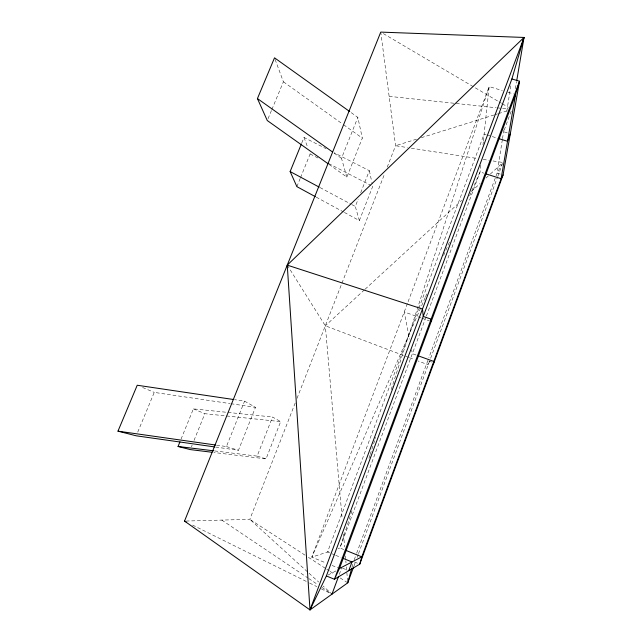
<?xml version="1.0" encoding="UTF-8"?>
<svg xmlns="http://www.w3.org/2000/svg" width="642" height="642" viewBox="0 0 642 642"><rect width="100%" height="100%" fill="white"/><g stroke="black" fill="none" stroke-linecap="round" stroke-linejoin="round"><path stroke-width="0.48" stroke-dasharray="3.21 2.41" d="M480.802 165.179L480.072 171.992L426.312 316.233M482.985 144.739L483.29 141.818M483.394 140.847L489.18 86.606L502.365 90.57M502.357 139.611L497.109 173.091L428.84 357.843M502.517 138.624L504.058 128.801M506.819 111.21L510.807 85.803M515.374 88.708L516.537 81.807M351.96 567.408L353.277 562.585M351.976 510.759L339.939 547.963L338.037 548.589M368.949 458.292L369.872 455.435M370.185 454.48L375.739 437.306M391.171 389.606L489.18 86.606L407.75 302.615M354.232 559.744L356.318 554.11M356.663 553.171L427.797 360.66L428.23 364.833L417.942 360.932M353.991 565.931L355.379 562.167M357.113 557.473L358.156 554.656M358.501 553.709L430.301 359.215M430.646 358.276L497.389 177.481M497.735 176.542L502.237 164.368M339.297 574.413L341.745 567.841M511.192 111.267L503.601 131.73L507.429 132.918M425.967 317.164L339.939 547.963L344.497 549.817M418.568 309.027L327.556 552.008L334.795 554.961M418.921 308.096L484.124 134.034L485.994 134.611M407.397 303.554L311.803 557.144L325.638 562.825M295.192 403.015L249.81 519.338L186.493 521.031M297.005 398.369L384.654 173.709M387.198 167.185L395.568 145.726L380.891 33.087M214.629 450.933L257.137 456.117L272.513 417.011L280.642 421.625L266.053 458.894L213.914 452.49M344.385 212.438L359.343 220.559L355.299 206.459L358.18 199.124M360.708 192.696L369.359 170.684L334.049 152.732M359.343 220.559L372.745 186.324L371.895 182.416M215.608 447.057L238.439 450.291L255.484 407.341L244.57 401.138L234.723 399.677M329.001 164.384L346.865 177.072L362.321 138.11L357.843 117.382L350.564 112.173M216.579 445.155L226.433 446.551L244.57 401.138M346.865 177.072L341.488 158.341L357.843 117.382M191.428 446.832L192.175 444.994M194.036 440.388L204.854 413.697L280.642 421.625M296.885 186.637L300.199 178.468M300.568 177.561L310.134 153.96L309.452 152.13M181.052 439.136L193.386 408.874L227.019 412.333M301.772 143.005L304.027 137.476L326.104 148.695M137.741 432.114L154.249 392.398L229.932 403.569M268.051 118.698L271.502 110.4M271.887 109.477L283.395 81.791L274.856 58.751M425.181 297.631L311.803 557.144L330.413 551.077M425.582 296.716L426.786 293.964M443.614 255.444L450.026 240.774M469.655 195.834L480.072 171.992L483.731 173.155M502.477 163.309L497.109 173.091L500.519 174.175M364.383 289.871L325.325 325.783L342.186 519.073M365.121 289.197L461.654 200.432M471.236 191.629L480.08 183.5M485.978 178.075L489.661 174.688M490.4 174.014L502.927 162.498M328.086 575.039L336.617 570.537M416.546 139.178L395.568 145.726L407.389 147.572M421.312 137.685L493.77 115.062M494.725 114.766L497.582 113.875M498.537 113.578L507.116 110.897M228.006 412.429L272.513 417.011M389.14 96.348L496.041 107.728M497.036 107.832L507.926 108.988M230.911 403.714L255.484 407.341M411.329 148.182L477.319 158.494M483.225 159.417L489.14 160.34M493.072 160.957L501.94 162.338M508.015 92.271L513.664 93.973M486.933 134.908L497.229 138.11M226.433 446.551L238.439 450.291M257.137 456.117L266.053 458.894M420.992 317.878L404.227 311.964L409.516 339.12M421.922 318.207L429.378 320.831M416.08 355.042L412.349 353.694L411.594 349.81M428.671 360.973L432.146 362.224M408.585 357.377L325.325 325.783L287.776 265.973M409.516 357.73L414.194 359.512M354.432 561.983L359.753 564.158M335.702 555.33L341.127 557.545M342.619 568.202L348.75 570.722M332.099 565.474L338.559 568.13M142.604 387.495L154.249 392.398M193.386 408.874L204.854 413.697M192.576 525.068L308.746 582.631M309.637 583.072L316.787 586.619M321.257 588.834L330.189 593.256M310.134 153.96L318.954 158.518M328.648 163.533L370.98 185.418M320.069 187.592L350.893 204.1M351.776 204.573L355.299 206.459M316.241 197.15L343.51 211.964M383.354 33.625L498.08 101.276M498.946 101.781L501.53 103.306M502.397 103.811L508.432 107.375M305.054 555.161L249.81 519.338L308.288 572.576M308.409 557.336L325.984 568.732M326.818 569.277L329.33 570.899M330.173 571.444L334.354 574.157M340.212 577.961L347.747 582.84M221.787 520.084L307.951 578.001M308.778 578.554L317.894 584.677M322.035 587.462L331.978 594.147L323.095 586.058M334.145 153.125L341.488 158.341M283.395 81.791L342.796 124.179M343.606 124.757L362.321 138.11M309.027 573.25L318.657 582.013M304.027 137.476L307.759 147.548M369.359 170.684L371.686 181.437M343.486 534.024L344.618 546.976M345.404 555.94L345.749 559.928M345.837 560.923L346.014 562.914M346.359 566.902L347.659 581.845"/><path stroke-width="0.96" d="M516.706 80.82L524.024 37.453L380.762 32.1L184.535 521.079L309.998 609.9L347.747 582.84L353.646 566.87M511.883 78.958L519.522 81.237L515.55 94.543L501.113 178.701L361.807 556.847L359.753 564.158L334.426 579.261L326.377 575.938L309.998 609.9L287.247 265.13L524.024 37.453L511.883 78.958L326.377 575.938M359.753 564.158L503.079 174.993L519.522 81.237L334.426 579.261L339.474 568.507L515.55 94.543M347.747 582.84L351.696 568.371M348.75 570.722L351.985 561.975L342.932 558.283M510.302 133.809L507.525 141.312L498.168 138.399M331.978 594.147L338.599 576.299M309.998 609.9L524.024 37.453M211.948 452.249L190.305 449.593L178.059 446.471L179.929 441.889M315.358 196.677L296.885 186.637L290.136 171.558L301.395 143.928M214.613 446.912L136.208 435.806L117.976 431.159L137.227 385.24L233.736 399.533M328.19 163.806L267.281 120.544L257.434 98.563L274.519 57.828L349.754 111.596M503.079 174.993L501.113 178.701L485.561 173.741M339.474 568.507L361.807 556.847L345.404 550.186M178.059 446.471L213.642 450.812M117.976 431.159L215.592 445.018M287.247 265.13L422.492 309.019L423.247 316.41L431.095 319.17L431.239 321.49M417.942 355.716L433.799 361.43L433.888 362.858M184.535 521.079L186.324 521.97M290.136 171.558L319.194 187.127M257.434 98.563L332.516 151.961"/></g></svg>
